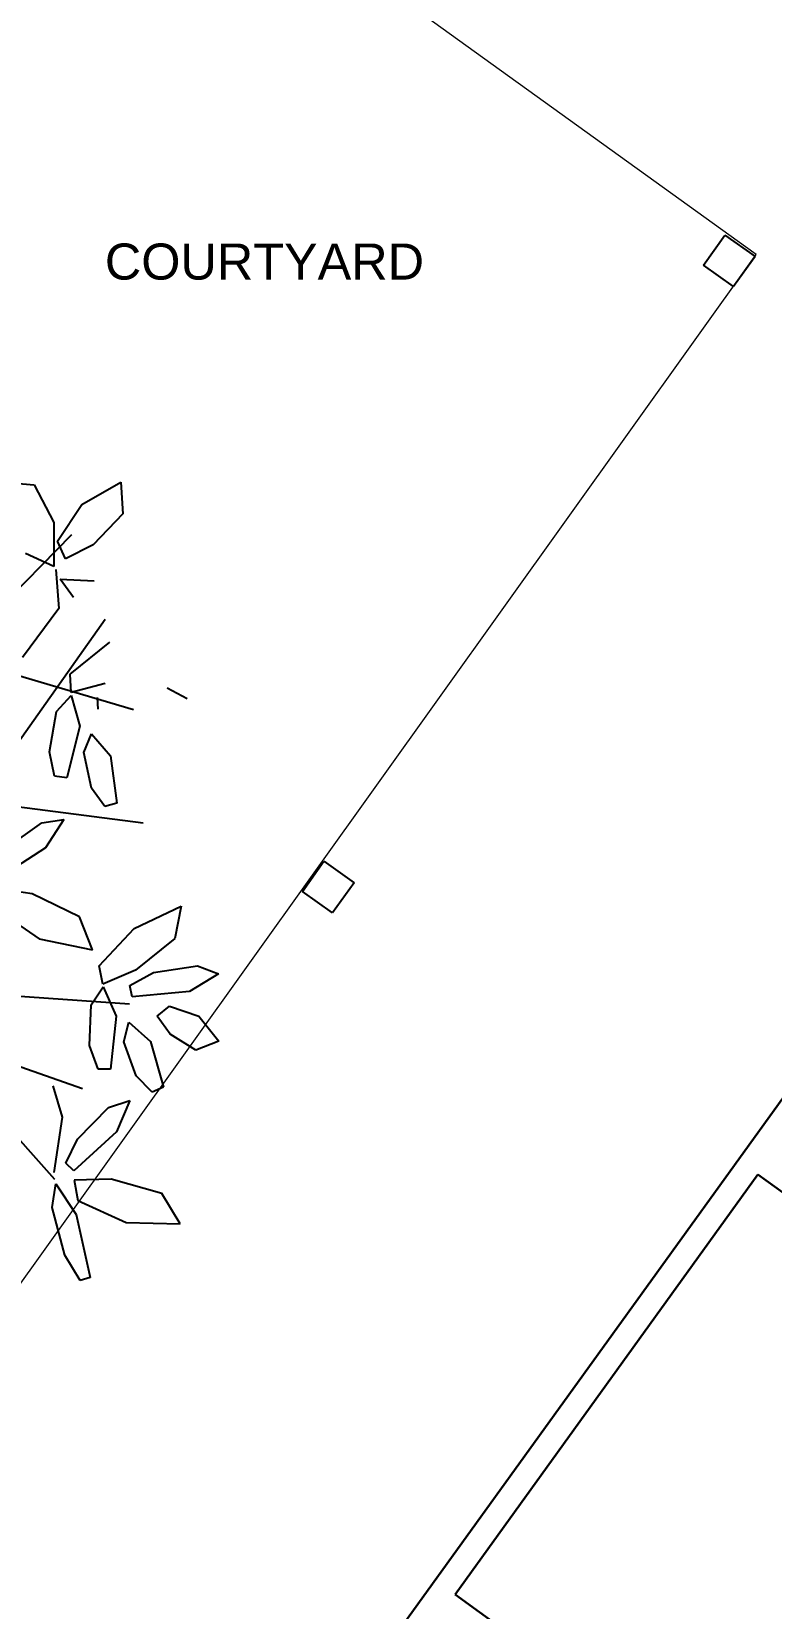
# Model space of a CAD drawing. Header units: metres. Extents: x 141303 to 146299, y 125960 to 127091.
# Drawn here: x 144882.97 to 144888.97, y 126090.31 to 126103.1 of the extents above; entities that cross this region are included whole.
import ezdxf

# ---------------------------------------------------------------- set-up
doc = ezdxf.new("R2010")
doc.units = ezdxf.units.M
doc.header["$MEASUREMENT"] = 0
for name, color, linetype, lineweight in [('ELEVATION', 7, 'Continuous', 20), ('LETTERING', 50, 'Continuous', 30), ('new column', 4, 'Continuous', 25), ('NVMI_WALL', 7, 'Continuous', 30)]:
    doc.layers.add(name, color=color, linetype=linetype, lineweight=lineweight)
doc.layers.add('FURNITURE', color=6, linetype='Continuous')
doc.layers.get('0').off()
doc.styles.get("Standard").update_dxf_attribs({"font": 'arial.ttf'})

# ---------------------------------------------------------------- blocks, each defined once
blk = doc.blocks.new('tree_plan2-flat-1')
at = {"color": 64}
for p, q in [((-5523.99, 2026.78), (-5518.16, 2026.31)), ((-5518.16, 2026.31), (-5512.18, 2014.79)), ((-5503.65, 2020.22), (-5491.75, 2027.02)), ((-5491.75, 2027.02), (-5491.15, 2017.43)), ((-5511.03, 2009.09), (-5503.65, 2020.22)), ((-5491.15, 2017.43), (-5500.24, 2007.94))]:
    blk.add_line(p, q, dxfattribs=at)
at = {"color": 66}
for p, q in [((-5512.18, 2014.79), (-5512.2, 2001.44)), ((-5508.62, 2003.73), (-5511.03, 2009.09)), ((-5512.2, 2001.44), (-5520.8, 2005.44)), ((-5500.24, 2007.94), (-5508.62, 2003.73)), ((-5511.56, 2000.55), (-5510.7, 1988.69)), ((-5506.26, 1991.96), (-5510.27, 1997.53)), ((-5510.27, 1997.53), (-5499.97, 1997.04)), ((-5510.7, 1988.69), (-5521.83, 1973.79)), ((-5507.34, 1968.69), (-5495.22, 1978.42)), ((-5507.01, 1963.06), (-5507.34, 1968.69)), ((-5496.63, 1965.85), (-5507.01, 1963.06)), ((-5511.44, 1957.34), (-5507.02, 1962.21)), ((-5507.02, 1962.21), (-5504.45, 1952.89)), ((-5498.81, 1957.99), (-5499, 1961.55)), ((-5477.81, 1964.47), (-5471.76, 1961.22)), ((-5513.68, 1945.12), (-5511.44, 1957.34)), ((-5504.45, 1952.89), (-5508.38, 1937.17)), ((-5503.21, 1944.85), (-5500.84, 1950.49)), ((-5500.84, 1950.49), (-5495.14, 1943.79)), ((-5512.11, 1937.66), (-5513.68, 1945.12)), ((-5500.92, 1933.98), (-5503.21, 1944.85)), ((-5508.38, 1937.17), (-5512.11, 1937.66))]:
    blk.add_line(p, q, dxfattribs=at)
at = {"color": 44}
for p, q in [((-5543.93, 1973.34), (-5506.69, 2011.15)), ((-5553.96, 1904.58), (-5496.66, 1985.37)), ((-5545.37, 1975.06), (-5488.07, 1957.87)), ((-5538.2, 1930.36), (-5485.2, 1923.49)), ((-5586.91, 1899.42), (-5512.42, 1815.19)), ((-5561.12, 1873.64), (-5489.5, 1868.48)), ((-5552.53, 1859.89), (-5503.83, 1842.7))]:
    blk.add_line(p, q, dxfattribs=at)
at = {"color": 68}
for p, q in [((-5495.14, 1943.79), (-5493.18, 1929.41)), ((-5496.81, 1928.43), (-5500.92, 1933.98)), ((-5493.18, 1929.41), (-5496.81, 1928.43)), ((-5527.02, 1915.7), (-5516.04, 1923.55)), ((-5516.04, 1923.55), (-5509.33, 1924.5)), ((-5509.33, 1924.5), (-5514.89, 1915.88)), ((-5514.89, 1915.88), (-5529.72, 1906.43)), ((-5519.02, 1901.91), (-5530.11, 1903.63)), ((-5504.65, 1894.96), (-5519.02, 1901.91)), ((-5530.16, 1897.37), (-5516.86, 1888.2)), ((-5500.73, 1884.9), (-5504.65, 1894.96)), ((-5488, 1891.28), (-5473.74, 1898.1)), ((-5473.74, 1898.1), (-5475.65, 1888.27)), ((-5498.66, 1879.96), (-5488, 1891.28)), ((-5516.86, 1888.2), (-5500.73, 1884.9)), ((-5475.65, 1888.27), (-5487.66, 1878.65)), ((-5497.55, 1874.44), (-5498.66, 1879.96)), ((-5482.19, 1877.9), (-5468.83, 1879.89)), ((-5468.83, 1879.89), (-5462.38, 1877.51)), ((-5487.66, 1878.65), (-5497.55, 1874.44)), ((-5489.41, 1874.05), (-5482.19, 1877.9)), ((-5462.38, 1877.51), (-5471.21, 1872.16)), ((-5501.15, 1868.16), (-5497.44, 1873.59)), ((-5497.44, 1873.59), (-5493.6, 1864.72)), ((-5488.73, 1870.55), (-5489.41, 1874.05)), ((-5471.21, 1872.16), (-5488.73, 1870.55)), ((-5501.66, 1855.75), (-5501.15, 1868.16)), ((-5493.6, 1864.72), (-5495.32, 1848.61)), ((-5481.07, 1864.63), (-5477.37, 1867.73)), ((-5477.37, 1867.73), (-5468.48, 1864.62)), ((-5491.26, 1856.93), (-5489.7, 1862.84)), ((-5489.7, 1862.84), (-5483.12, 1857)), ((-5477.19, 1859.14), (-5481.07, 1864.63)), ((-5468.48, 1864.62), (-5462.35, 1857.02)), ((-5499.07, 1848.58), (-5501.66, 1855.75)), ((-5487.49, 1846.49), (-5491.26, 1856.93)), ((-5483.12, 1857), (-5479.18, 1843.04)), ((-5469.34, 1854.34), (-5477.19, 1859.14)), ((-5462.35, 1857.02), (-5469.34, 1854.34)), ((-5495.32, 1848.61), (-5499.07, 1848.58)), ((-5482.64, 1841.56), (-5487.49, 1846.49)), ((-5512.87, 1843.6), (-5510, 1834.07)), ((-5479.18, 1843.04), (-5482.64, 1841.56)), ((-5505.42, 1827.33), (-5495.94, 1836.95)), ((-5495.94, 1836.95), (-5489.5, 1839.03)), ((-5489.5, 1839.03), (-5493.49, 1829.58)), ((-5510, 1834.07), (-5512.57, 1817.25)), ((-5508.99, 1820), (-5505.42, 1827.33)), ((-5493.49, 1829.58), (-5506.49, 1817.74)), ((-5506.49, 1817.74), (-5508.99, 1820)), ((-5513.16, 1806.57), (-5512.02, 1813.75)), ((-5512.02, 1813.75), (-5505.82, 1804.38)), ((-5495.17, 1815.11), (-5506.39, 1814.91)), ((-5506.39, 1814.91), (-5505.37, 1808.73)), ((-5479.83, 1810.72), (-5495.17, 1815.11)), ((-5505.37, 1808.73), (-5490.7, 1801.97)), ((-5474.24, 1801.48), (-5479.83, 1810.72)), ((-5509.28, 1792.06), (-5513.16, 1806.57)), ((-5505.82, 1804.38), (-5501.64, 1785.31)), ((-5490.7, 1801.97), (-5474.24, 1801.48)), ((-5504.68, 1784.37), (-5509.28, 1792.06)), ((-5501.64, 1785.31), (-5504.68, 1784.37))]:
    blk.add_line(p, q, dxfattribs=at)

msp = doc.modelspace()

# ---------------------------------------------------------------- linework, layer by layer
at = {"layer": 'ELEVATION'}
for p, q in [((144888.84619, 126101.29277), (144880.27549, 126107.47033)), ((144877.94821, 126086.0482), (144888.84619, 126101.29277))]:
    msp.add_line(p, q, dxfattribs=at)
at = {"layer": 'new column'}
for p, q in [((144888.41795, 126101.20737), (144888.59189, 126101.4518)), ((144888.59189, 126101.4518), (144888.83632, 126101.27786)), ((144888.66238, 126101.03343), (144888.41795, 126101.20737)), ((144888.83632, 126101.27786), (144888.66238, 126101.03343)), ((144885.16551, 126096.12625), (144885.33945, 126096.37068)), ((144885.33945, 126096.37068), (144885.58387, 126096.19674)), ((144885.58387, 126096.19674), (144885.40993, 126095.95231)), ((144885.40993, 126095.95231), (144885.16551, 126096.12625))]:
    msp.add_line(p, q, dxfattribs=at)
at = {"layer": 'NVMI_WALL'}
for p, q in [((144882.21054, 126084.94512), (144892.1868, 126098.78612)), ((144886.40365, 126090.42057), (144888.85947, 126093.82777)), ((144892.59748, 126091.12509), (144888.85947, 126093.82777)), ((144890.13663, 126087.72154), (144886.40365, 126090.42057))]:
    msp.add_line(p, q, dxfattribs=at)

# ---------------------------------------------------------------- block references
at = {"layer": 'FURNITURE', "xscale": 0.02669279961569372, "yscale": 0.02669279961569372, "zscale": 0.02669279961569372, "rotation": 0.1239649030491441}
msp.add_blockref('tree_plan2-flat-1', (145030.39983, 126045.65718), dxfattribs=at)

# ---------------------------------------------------------------- texts
at = {"layer": 'LETTERING', "insert": (144883.56232, 126101.38302), "char_height": 0.292685, "attachment_point": 1}
msp.add_mtext_dynamic_manual_height_columns('COURTYARD', width=6.4303108, gutter_width=1.46343, heights=[0], dxfattribs=at)

doc.saveas('drawing.dxf')
